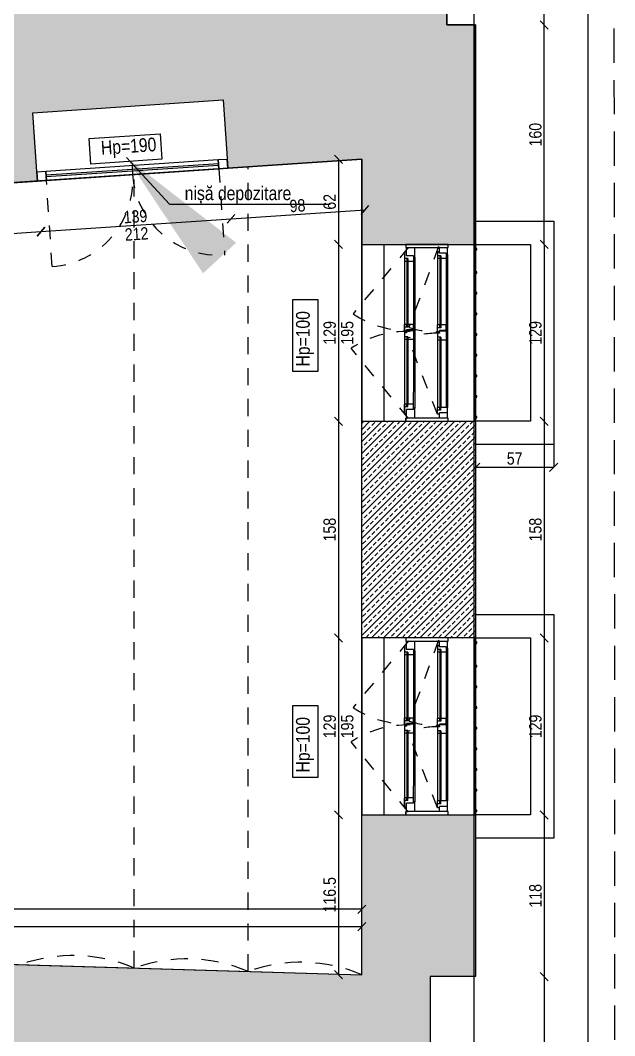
# Model space of a CAD drawing. Header units: metres. Extents: x 493 to 630, y -132 to -15.
# Drawn here: x 567.64 to 571.97, y -48.06 to -40.66 of the extents above; entities that cross this region are included whole.
import ezdxf
from ezdxf import colors
from ezdxf.entities.mleader import LeaderData, LeaderLine
from ezdxf.math import Vec2, Vec3

# ---------------------------------------------------------------- set-up
doc = ezdxf.new("R2010")
doc.units = ezdxf.units.M
doc.header["$MEASUREMENT"] = 0
doc.header["$PDMODE"] = 3
doc.linetypes.add('HIDDEN', pattern=[0.375, 0.25, -0.125])
doc.linetypes.add('HIDDEN2', pattern=[0.1875, 0.125, -0.0625])
for name, color, linetype in [('a_caramida', 2, 'Continuous'), ('a_cote_50', 9, 'Continuous'), ('a_grinzi', 253, 'HIDDEN'), ('a_pereti_hasuri', 253, 'Continuous'), ('a_punctat', 40, 'HIDDEN2'), ('a_scari_punctat', 40, 'HIDDEN2'), ('a_sticla', 4, 'Continuous'), ('a_tamplarie_ferestre', 6, 'Continuous'), ('a_tamplarie_usi', 6, 'Continuous'), ('a_text', 7, 'Continuous'), ('a_vederi', 74, 'Continuous'), ('a_vederi subtiri', 124, 'Continuous'), ('sticla', 140, 'Continuous')]:
    doc.layers.add(name, color=color, linetype=linetype)
doc.layers.add('a_suprafete', color=7, linetype='Continuous', plot=False)
doc.styles.get("Standard").update_dxf_attribs({"font": 'ARIALN.TTF'})
doc.dimstyles.new('50 cote', dxfattribs={"dimtxt": 0.09, "dimasz": 0.06, "dimexe": 0, "dimexo": 0, "dimgap": 0.018, "dimtad": 1, "dimdec": 1, "dimlfac": 100, "dimrnd": 0.5, "dimdsep": 46, "dimtxsty": 'Standard', "dimblk": 'OBLIQUE', "dimcen": 0.00045, "dimclrd": 256, "dimclrt": 4, "dimadec": 1, "dimazin": 0, "dimtfac": 1, "dimtdec": 1, "dimtix": 1, "dimtofl": 0, "dimtmove": 0, "dimatfit": 3, "dimldrblk": 'OBLIQUE', "dimfxl": 0, "dimtolj": 1, "dimtzin": 0, "dimarcsym": 0})
pattern_1 = [(45, (-4876.954644, 8292.469365), (-0.04419417382, 0.04419417382), []), (45, (-4876.91045, 8292.469365), (-0.04419417382, 0.04419417382), [0.03125, -0.015625])]

# ---------------------------------------------------------------- blocks, each defined once
blk = doc.blocks.new('_Oblique')
at = {"color": 0, "linetype": 'ByBlock', "lineweight": -2}
blk.add_line((-0.5, -0.5), (0.5, 0.5), dxfattribs=at)
blk = doc.blocks.new('*D836')
at = {"layer": 'a_cote_50', "lineweight": -2, "ltscale": 0.3}
blk.add_line((562.3851, -47.2661), (570.1262, -47.2661), dxfattribs=at)
at = {"layer": 'Defpoints', "color": 0, "ltscale": 0.3}
for p in [(570.1262, -47.2661), (562.3851, -47.3871), (570.1262, -47.6173)]:
    blk.add_point(p, dxfattribs=at)
at = {"layer": 'a_cote_50', "lineweight": -2, "ltscale": 0.3, "xscale": 0.06, "yscale": 0.06, "zscale": 0.06, "rotation": 180}
blk.add_blockref('_Oblique', (562.3851, -47.2661), dxfattribs=at)
at = {"layer": 'a_cote_50', "lineweight": -2, "ltscale": 0.3, "xscale": 0.06, "yscale": 0.06, "zscale": 0.06}
blk.add_blockref('_Oblique', (570.1262, -47.2661), dxfattribs=at)
at = {"layer": 'a_cote_50', "color": 4, "ltscale": 0.3, "insert": (566.2557, -47.2031), "char_height": 0.09, "attachment_point": 5}
blk.add_mtext('\\A1;774', dxfattribs=at)
blk = doc.blocks.new('*D840')
at = {"layer": 'a_cote_50', "lineweight": -2, "ltscale": 0.3}
blk.add_line((566.2197, -42.3032), (567.7862, -42.1983), dxfattribs=at)
at = {"layer": 'Defpoints', "color": 0, "ltscale": 0.3}
for p in [(567.7615, -41.8289), (566.195, -41.9338), (567.7862, -42.1983)]:
    blk.add_point(p, dxfattribs=at)
at = {"layer": 'a_cote_50', "lineweight": -2, "ltscale": 0.3, "xscale": 0.06, "yscale": 0.06, "zscale": 0.06}
for p, rotation in [((567.7862, -42.1983), 3.829922640220633), ((566.2197, -42.3032), 183.8299226402207)]:
    blk.add_blockref('_Oblique', p, dxfattribs=dict(at, rotation=rotation))
at = {"layer": 'a_cote_50', "color": 4, "ltscale": 0.3, "insert": (566.9987, -42.187), "char_height": 0.09, "attachment_point": 5, "rotation": 3.82992}
blk.add_mtext('\\A1;157', dxfattribs=at)
blk = doc.blocks.new('*D841')
at = {"layer": 'a_cote_50', "lineweight": -2, "ltscale": 0.3}
blk.add_line((567.7862, -42.1983), (569.1731, -42.1055), dxfattribs=at)
at = {"layer": 'Defpoints', "color": 0, "ltscale": 0.3}
for p in [(569.1484, -41.7361), (567.7615, -41.8289), (569.1731, -42.1055)]:
    blk.add_point(p, dxfattribs=at)
at = {"layer": 'a_cote_50', "lineweight": -2, "ltscale": 0.3, "xscale": 0.06, "yscale": 0.06, "zscale": 0.06}
for p, rotation in [((569.1731, -42.1055), 3.829922640220633), ((567.7862, -42.1983), 183.8299226402207)]:
    blk.add_blockref('_Oblique', p, dxfattribs=dict(at, rotation=rotation))
at = {"layer": 'a_cote_50', "color": 4, "ltscale": 0.3, "char_height": 0.09, "attachment_point": 5, "rotation": 3.82992}
for s, insert in [('\\A1;139', (568.4754, -42.0881)), ('\\A1;212', (568.4839, -42.215))]:
    blk.add_mtext(s, dxfattribs=dict(at, insert=insert))
blk = doc.blocks.new('*D842')
at = {"layer": 'a_cote_50', "lineweight": -2, "ltscale": 0.3}
blk.add_line((569.1731, -42.1055), (570.1491, -42.0402), dxfattribs=at)
at = {"layer": 'Defpoints', "color": 0, "ltscale": 0.3}
for p in [(569.1484, -41.7361), (570.1262, -41.6983), (570.1491, -42.0402)]:
    blk.add_point(p, dxfattribs=at)
at = {"layer": 'a_cote_50', "lineweight": -2, "ltscale": 0.3, "xscale": 0.06, "yscale": 0.06, "zscale": 0.06}
for p, rotation in [((570.1491, -42.0402), 3.829922640220633), ((569.1731, -42.1055), 183.8299226402207)]:
    blk.add_blockref('_Oblique', p, dxfattribs=dict(at, rotation=rotation))
at = {"layer": 'a_cote_50', "color": 4, "ltscale": 0.3, "insert": (569.6568, -42.009), "char_height": 0.09, "attachment_point": 5, "rotation": 3.82992}
blk.add_mtext('\\A1;98', dxfattribs=at)
blk = doc.blocks.new('*D843')
at = {"layer": 'a_cote_50', "lineweight": -2, "ltscale": 0.3}
blk.add_line((569.956, -41.6706), (569.956, -42.2911), dxfattribs=at)
at = {"layer": 'Defpoints', "color": 0, "ltscale": 0.3}
for p in [(570.1262, -41.6706), (569.956, -42.2911), (570.1262, -42.2911)]:
    blk.add_point(p, dxfattribs=at)
at = {"layer": 'a_cote_50', "lineweight": -2, "ltscale": 0.3, "xscale": 0.06, "yscale": 0.06, "zscale": 0.06}
for p, rotation in [((569.956, -41.6706), 90), ((569.956, -42.2911), 270)]:
    blk.add_blockref('_Oblique', p, dxfattribs=dict(at, rotation=rotation))
at = {"layer": 'a_cote_50', "color": 4, "ltscale": 0.3, "insert": (569.892, -41.9809), "char_height": 0.09, "attachment_point": 5, "rotation": 90}
blk.add_mtext('\\A1;62', dxfattribs=at)
blk = doc.blocks.new('*D844')
at = {"layer": 'a_cote_50', "lineweight": -2, "ltscale": 0.3}
blk.add_line((569.956, -42.2911), (569.956, -43.5813), dxfattribs=at)
at = {"layer": 'Defpoints', "color": 0, "ltscale": 0.3}
for p in [(570.1262, -42.2911), (569.956, -43.5813), (570.1262, -43.5813)]:
    blk.add_point(p, dxfattribs=at)
at = {"layer": 'a_cote_50', "lineweight": -2, "ltscale": 0.3, "xscale": 0.06, "yscale": 0.06, "zscale": 0.06}
for p, rotation in [((569.956, -42.2911), 90), ((569.956, -43.5813), 270)]:
    blk.add_blockref('_Oblique', p, dxfattribs=dict(at, rotation=rotation))
at = {"layer": 'a_cote_50', "color": 4, "ltscale": 0.3, "char_height": 0.09, "attachment_point": 5, "rotation": 90}
for s, insert in [('\\A1;129', (569.892, -42.9362)), ('\\A1;195', (570.0199, -42.9362))]:
    blk.add_mtext(s, dxfattribs=dict(at, insert=insert))
blk = doc.blocks.new('*D845')
at = {"layer": 'a_cote_50', "lineweight": -2, "ltscale": 0.3}
blk.add_line((569.956, -43.5813), (569.956, -45.1613), dxfattribs=at)
at = {"layer": 'Defpoints', "color": 0, "ltscale": 0.3}
for p in [(570.1262, -43.5813), (569.956, -45.1613), (570.1262, -45.1613)]:
    blk.add_point(p, dxfattribs=at)
at = {"layer": 'a_cote_50', "lineweight": -2, "ltscale": 0.3, "xscale": 0.06, "yscale": 0.06, "zscale": 0.06}
for p, rotation in [((569.956, -43.5813), 90), ((569.956, -45.1613), 270)]:
    blk.add_blockref('_Oblique', p, dxfattribs=dict(at, rotation=rotation))
at = {"layer": 'a_cote_50', "color": 4, "ltscale": 0.3, "insert": (569.892, -44.3713), "char_height": 0.09, "attachment_point": 5, "rotation": 90}
blk.add_mtext('\\A1;158', dxfattribs=at)
blk = doc.blocks.new('*D846')
at = {"layer": 'a_cote_50', "lineweight": -2, "ltscale": 0.3}
blk.add_line((569.956, -45.1613), (569.956, -46.4511), dxfattribs=at)
at = {"layer": 'Defpoints', "color": 0, "ltscale": 0.3}
for p in [(570.1262, -45.1613), (569.956, -46.4511), (570.1262, -46.4511)]:
    blk.add_point(p, dxfattribs=at)
at = {"layer": 'a_cote_50', "lineweight": -2, "ltscale": 0.3, "xscale": 0.06, "yscale": 0.06, "zscale": 0.06}
for p, rotation in [((569.956, -45.1613), 90), ((569.956, -46.4511), 270)]:
    blk.add_blockref('_Oblique', p, dxfattribs=dict(at, rotation=rotation))
at = {"layer": 'a_cote_50', "color": 4, "ltscale": 0.3, "char_height": 0.09, "attachment_point": 5, "rotation": 90}
for s, insert in [('\\A1;129', (569.892, -45.8062)), ('\\A1;195', (570.0199, -45.8062))]:
    blk.add_mtext(s, dxfattribs=dict(at, insert=insert))
blk = doc.blocks.new('*D847')
at = {"layer": 'a_cote_50', "lineweight": -2, "ltscale": 0.3}
blk.add_line((569.956, -46.4511), (569.956, -47.6173), dxfattribs=at)
at = {"layer": 'Defpoints', "color": 0, "ltscale": 0.3}
for p in [(570.1262, -46.4511), (569.956, -47.6173), (570.1262, -47.6173)]:
    blk.add_point(p, dxfattribs=at)
at = {"layer": 'a_cote_50', "lineweight": -2, "ltscale": 0.3, "xscale": 0.06, "yscale": 0.06, "zscale": 0.06}
for p, rotation in [((569.956, -46.4511), 90), ((569.956, -47.6173), 270)]:
    blk.add_blockref('_Oblique', p, dxfattribs=dict(at, rotation=rotation))
at = {"layer": 'a_cote_50', "color": 4, "ltscale": 0.3, "insert": (569.892, -47.0342), "char_height": 0.09, "attachment_point": 5, "rotation": 90}
blk.add_mtext('\\A1;116.5', dxfattribs=at)
blk = doc.blocks.new('*D848')
at = {"layer": 'a_cote_50', "lineweight": -2, "ltscale": 0.3}
blk.add_line((570.1262, -47.14), (560.9951, -47.14), dxfattribs=at)
at = {"layer": 'Defpoints', "color": 0, "ltscale": 0.3}
for p in [(560.9951, -45.0992), (570.1262, -45.0992), (560.9951, -47.14)]:
    blk.add_point(p, dxfattribs=at)
at = {"layer": 'a_cote_50', "lineweight": -2, "ltscale": 0.3, "xscale": 0.06, "yscale": 0.06, "zscale": 0.06, "rotation": 180}
blk.add_blockref('_Oblique', (560.9951, -47.14), dxfattribs=at)
at = {"layer": 'a_cote_50', "lineweight": -2, "ltscale": 0.3, "xscale": 0.06, "yscale": 0.06, "zscale": 0.06}
blk.add_blockref('_Oblique', (570.1262, -47.14), dxfattribs=at)
at = {"layer": 'a_cote_50', "color": 4, "ltscale": 0.3, "insert": (565.5607, -47.0761), "char_height": 0.09, "attachment_point": 5}
blk.add_mtext('\\A1;913', dxfattribs=at)
blk = doc.blocks.new('tampalrie subsol')
at = {"layer": 'a_punctat', "ltscale": 0.3}
for p, q in [((570.4661, -42.3125), (570.0618, -42.7978)), ((570.6858, -42.3074), (570.4693, -42.8967)), ((570.6769, -43.5294), (570.462, -42.9735)), ((570.4661, -43.5609), (570.0476, -43.0486)), ((570.4661, -45.1827), (570.0618, -45.668)), ((570.6858, -45.1776), (570.4693, -45.7669)), ((570.6769, -46.3996), (570.462, -45.8437)), ((570.4661, -46.431), (570.0476, -45.9188))]:
    blk.add_line(p, q, dxfattribs=at)
for centre, radius, start, end in [((570.4676, -42.1876), 0.7328, 236.37324, 270.6636), ((570.4612, -43.6799), 0.7547, 88.69255, 123.23241), ((570.6769, -43.624), 0.685, 90.0324, 108.27952), ((570.6765, -42.2457), 0.6832, 252.33994, 270), ((570.4676, -45.0578), 0.7328, 236.37324, 270.6636), ((570.4612, -46.5501), 0.7547, 88.69255, 123.23241), ((570.6769, -46.4942), 0.685, 90.0324, 108.27952), ((570.6765, -45.1159), 0.6832, 252.33994, 270)]:
    blk.add_arc(centre, radius, start, end, dxfattribs=at)
at = {"layer": 'a_tamplarie_usi'}
for p, q in [((570.4366, -42.3449), (570.4366, -42.4149)), ((570.4516, -42.3449), (570.4366, -42.3449)), ((570.4516, -42.3749), (570.4516, -42.3149)), ((570.5116, -42.3849), (570.5116, -42.3149)), ((570.6765, -42.3449), (570.6765, -42.3949)), ((570.6915, -42.3449), (570.6765, -42.3449)), ((570.6915, -42.3549), (570.6915, -42.3149)), ((570.7512, -42.3649), (570.7512, -42.3149)), ((570.4616, -42.3949), (570.4366, -42.3949)), ((570.4546, -42.4149), (570.4366, -42.4149)), ((570.5016, -42.3749), (570.4516, -42.3749)), ((570.4546, -42.3949), (570.4546, -42.4149)), ((570.4616, -42.3949), (570.4616, -42.4149)), ((570.5016, -42.4149), (570.4616, -42.4149)), ((570.5016, -42.3749), (570.5016, -42.4149)), ((570.5116, -42.3849), (570.5016, -42.3849)), ((570.7015, -42.3749), (570.6765, -42.3749)), ((570.6945, -42.3949), (570.6765, -42.3949)), ((570.7415, -42.3549), (570.6915, -42.3549)), ((570.6945, -42.3749), (570.6945, -42.3949)), ((570.7015, -42.3749), (570.7015, -42.3949)), ((570.7415, -42.3949), (570.7015, -42.3949)), ((570.7415, -42.3549), (570.7415, -42.3949)), ((570.7515, -42.3649), (570.7415, -42.3649)), ((570.4366, -42.9253), (570.4366, -42.8753)), ((570.4546, -42.8753), (570.4366, -42.8753)), ((570.4616, -42.8953), (570.4366, -42.8953)), ((570.4516, -42.9253), (570.4366, -42.9253)), ((570.4366, -42.9353), (570.4366, -42.9853)), ((570.4516, -42.9353), (570.4366, -42.9353)), ((570.4516, -42.9303), (570.4516, -42.9153)), ((570.5016, -42.9153), (570.4516, -42.9153)), ((570.5016, -42.9203), (570.4516, -42.9203)), ((570.4516, -42.9303), (570.4516, -42.9353)), ((570.4546, -42.8953), (570.4546, -42.8753)), ((570.5016, -42.8753), (570.4616, -42.8753)), ((570.4616, -42.8953), (570.4616, -42.8753)), ((570.5016, -42.9153), (570.5016, -42.8753)), ((570.5016, -42.9203), (570.5016, -42.9853)), ((570.6765, -42.9289), (570.6765, -42.8789)), ((570.6945, -42.8789), (570.6765, -42.8789)), ((570.7015, -42.8989), (570.6765, -42.8989)), ((570.6915, -42.9289), (570.6765, -42.9289)), ((570.6765, -42.9389), (570.6765, -42.9889)), ((570.6915, -42.9389), (570.6765, -42.9389)), ((570.6915, -42.9339), (570.6915, -42.9189)), ((570.7415, -42.9189), (570.6915, -42.9189)), ((570.7415, -42.9239), (570.6915, -42.9239)), ((570.6915, -42.9339), (570.6915, -42.9389)), ((570.6945, -42.8989), (570.6945, -42.8789)), ((570.7415, -42.8789), (570.7015, -42.8789)), ((570.7015, -42.8989), (570.7015, -42.8789)), ((570.7415, -42.9189), (570.7415, -42.8789)), ((570.7415, -42.9239), (570.7415, -42.9889)), ((570.4616, -42.9653), (570.4366, -42.9653)), ((570.4546, -42.9853), (570.4366, -42.9853)), ((570.4546, -42.9653), (570.4546, -42.9853)), ((570.4616, -42.9653), (570.4616, -42.9853)), ((570.5016, -42.9853), (570.4616, -42.9853)), ((570.7015, -42.9689), (570.6765, -42.9689)), ((570.6945, -42.9889), (570.6765, -42.9889)), ((570.6945, -42.9689), (570.6945, -42.9889)), ((570.7015, -42.9689), (570.7015, -42.9889)), ((570.7415, -42.9889), (570.7015, -42.9889)), ((570.4366, -43.5258), (570.4366, -43.4558)), ((570.4542, -43.4558), (570.4366, -43.4558)), ((570.4542, -43.4758), (570.4542, -43.4558)), ((570.5016, -43.4558), (570.4612, -43.4558)), ((570.4612, -43.4758), (570.4612, -43.4558)), ((570.5016, -43.4958), (570.5016, -43.4558)), ((570.4612, -43.4758), (570.4366, -43.4758)), ((570.4516, -43.5258), (570.4366, -43.5258)), ((570.4516, -43.5575), (570.4516, -43.4958)), ((570.5016, -43.4958), (570.4516, -43.4958)), ((570.5116, -43.4858), (570.5016, -43.4858)), ((570.5116, -43.5575), (570.5116, -43.4858)), ((570.6769, -43.5294), (570.6769, -43.4794)), ((570.6949, -43.4794), (570.6769, -43.4794)), ((570.7019, -43.4994), (570.6769, -43.4994)), ((570.6919, -43.5294), (570.6769, -43.5294)), ((570.6919, -43.5575), (570.6919, -43.5194)), ((570.7512, -43.5194), (570.6919, -43.5194)), ((570.6945, -43.4994), (570.6945, -43.4794)), ((570.7512, -43.4794), (570.7015, -43.4794)), ((570.7015, -43.4994), (570.7015, -43.4794)), ((570.7512, -43.5194), (570.7512, -43.4794)), ((570.7512, -43.5575), (570.7512, -43.5194)), ((570.4366, -45.2151), (570.4366, -45.2851)), ((570.4516, -45.2151), (570.4366, -45.2151)), ((570.4516, -45.2451), (570.4516, -45.1851)), ((570.5116, -45.2551), (570.5116, -45.1851)), ((570.6765, -45.2151), (570.6765, -45.2651)), ((570.6915, -45.2151), (570.6765, -45.2151)), ((570.6915, -45.2251), (570.6915, -45.1851)), ((570.7415, -45.2251), (570.6915, -45.2251)), ((570.7415, -45.2251), (570.7415, -45.2651)), ((570.7515, -45.2351), (570.7415, -45.2351)), ((570.7512, -45.2351), (570.7512, -45.1851)), ((570.4616, -45.2651), (570.4366, -45.2651)), ((570.4546, -45.2851), (570.4366, -45.2851)), ((570.5016, -45.2451), (570.4516, -45.2451)), ((570.4546, -45.2651), (570.4546, -45.2851)), ((570.4616, -45.2651), (570.4616, -45.2851)), ((570.5016, -45.2851), (570.4616, -45.2851)), ((570.5016, -45.2451), (570.5016, -45.2851)), ((570.5116, -45.2551), (570.5016, -45.2551)), ((570.7015, -45.2451), (570.6765, -45.2451)), ((570.6945, -45.2651), (570.6765, -45.2651)), ((570.6945, -45.2451), (570.6945, -45.2651)), ((570.7015, -45.2451), (570.7015, -45.2651)), ((570.7415, -45.2651), (570.7015, -45.2651)), ((570.4366, -45.7955), (570.4366, -45.7455)), ((570.4546, -45.7455), (570.4366, -45.7455)), ((570.4546, -45.7655), (570.4546, -45.7455)), ((570.5016, -45.7455), (570.4616, -45.7455)), ((570.4616, -45.7655), (570.4616, -45.7455)), ((570.5016, -45.7855), (570.5016, -45.7455)), ((570.6765, -45.7991), (570.6765, -45.7491)), ((570.6945, -45.7491), (570.6765, -45.7491)), ((570.6945, -45.7691), (570.6945, -45.7491)), ((570.7415, -45.7491), (570.7015, -45.7491)), ((570.7015, -45.7691), (570.7015, -45.7491)), ((570.7415, -45.7891), (570.7415, -45.7491)), ((570.4616, -45.7655), (570.4366, -45.7655)), ((570.4516, -45.7955), (570.4366, -45.7955)), ((570.4366, -45.8055), (570.4366, -45.8555)), ((570.4516, -45.8055), (570.4366, -45.8055)), ((570.4516, -45.8005), (570.4516, -45.7855)), ((570.5016, -45.7855), (570.4516, -45.7855)), ((570.5016, -45.7905), (570.4516, -45.7905)), ((570.4516, -45.8005), (570.4516, -45.8055)), ((570.5016, -45.7905), (570.5016, -45.8555)), ((570.7015, -45.7691), (570.6765, -45.7691)), ((570.6915, -45.7991), (570.6765, -45.7991)), ((570.6765, -45.8091), (570.6765, -45.8591)), ((570.6915, -45.8091), (570.6765, -45.8091)), ((570.6915, -45.8041), (570.6915, -45.7891)), ((570.7415, -45.7891), (570.6915, -45.7891)), ((570.7415, -45.7941), (570.6915, -45.7941)), ((570.6915, -45.8041), (570.6915, -45.8091)), ((570.7415, -45.7941), (570.7415, -45.8591)), ((570.4616, -45.8355), (570.4366, -45.8355)), ((570.4546, -45.8555), (570.4366, -45.8555)), ((570.4546, -45.8355), (570.4546, -45.8555)), ((570.4616, -45.8355), (570.4616, -45.8555)), ((570.5016, -45.8555), (570.4616, -45.8555)), ((570.7015, -45.8391), (570.6765, -45.8391)), ((570.6945, -45.8591), (570.6765, -45.8591)), ((570.6945, -45.8391), (570.6945, -45.8591)), ((570.7015, -45.8391), (570.7015, -45.8591)), ((570.7415, -45.8591), (570.7015, -45.8591)), ((570.4366, -46.396), (570.4366, -46.326)), ((570.4542, -46.326), (570.4366, -46.326)), ((570.4612, -46.346), (570.4366, -46.346)), ((570.4542, -46.346), (570.4542, -46.326)), ((570.5016, -46.326), (570.4612, -46.326)), ((570.4612, -46.346), (570.4612, -46.326)), ((570.5016, -46.366), (570.5016, -46.326)), ((570.6769, -46.3996), (570.6769, -46.3496)), ((570.6949, -46.3496), (570.6769, -46.3496)), ((570.6945, -46.3696), (570.6945, -46.3496)), ((570.7512, -46.3496), (570.7015, -46.3496)), ((570.7015, -46.3696), (570.7015, -46.3496)), ((570.7512, -46.3896), (570.7512, -46.3496)), ((570.4516, -46.396), (570.4366, -46.396)), ((570.4516, -46.4277), (570.4516, -46.366)), ((570.5016, -46.366), (570.4516, -46.366)), ((570.5116, -46.356), (570.5016, -46.356)), ((570.5116, -46.4277), (570.5116, -46.356)), ((570.7019, -46.3696), (570.6769, -46.3696)), ((570.6919, -46.3996), (570.6769, -46.3996)), ((570.6919, -46.4277), (570.6919, -46.3896)), ((570.7512, -46.3896), (570.6919, -46.3896)), ((570.7512, -46.4277), (570.7512, -46.3896))]:
    blk.add_line(p, q, dxfattribs=at)
for points in [[(570.7562, -42.3149), (570.7562, -42.2911), (570.4462, -42.2911), (570.4462, -42.3149)], [(570.7562, -43.5813), (570.7562, -43.5575), (570.4466, -43.5575), (570.4466, -43.5813)], [(570.7562, -45.1851), (570.7562, -45.1613), (570.4462, -45.1613), (570.4462, -45.1851)], [(570.7562, -46.4515), (570.7562, -46.4277), (570.4466, -46.4277), (570.4466, -46.4515)]]:
    blk.add_lwpolyline(points, close=True, dxfattribs=at)
for points in [[(570.4466, -43.5794), (570.4466, -43.5575)], [(570.4466, -43.5758), (570.4466, -43.5758)], [(570.7502, -43.569), (570.7502, -43.569)], [(570.4466, -46.4496), (570.4466, -46.4277)], [(570.4466, -46.446), (570.4466, -46.446)], [(570.7502, -46.4392), (570.7502, -46.4392)]]:
    blk.add_lwpolyline(points, dxfattribs=at)
at = {"layer": 'a_vederi subtiri'}
for p, q in [((570.4366, -42.4074), (570.4366, -43.5258)), ((570.6765, -42.3949), (570.6765, -42.8789)), ((570.6769, -42.9889), (570.6769, -43.4794)), ((570.4366, -45.2776), (570.4366, -46.396)), ((570.6765, -45.2651), (570.6765, -45.7491)), ((570.6769, -45.8591), (570.6769, -46.3496))]:
    blk.add_line(p, q, dxfattribs=at)
for points in [[(570.5016, -42.4149), (570.5016, -43.2642), (570.5012, -43.4758)], [(570.5116, -42.3849), (570.5116, -43.2641), (570.5112, -43.4858)], [(570.7415, -42.3911), (570.7415, -43.2664), (570.7415, -43.4794)], [(570.7512, -42.3649), (570.7512, -43.4794), (570.7512, -43.4794)], [(570.7512, -45.2351), (570.7512, -46.3496), (570.7512, -46.3496)], [(570.5016, -45.2851), (570.5016, -46.1344), (570.5012, -46.346)], [(570.5116, -45.2551), (570.5116, -46.1343), (570.5112, -46.356)], [(570.7415, -45.2612), (570.7415, -46.1366), (570.7415, -46.3496)]]:
    blk.add_lwpolyline(points, dxfattribs=at)
at = {"layer": 'sticla'}
for p, q in [((570.4546, -42.4149), (570.4546, -42.8953)), ((570.4616, -42.4149), (570.4616, -42.8953)), ((570.6945, -42.3949), (570.6945, -42.8989)), ((570.7015, -42.3949), (570.7015, -42.8989)), ((570.4546, -42.9653), (570.4546, -43.4758)), ((570.4616, -42.9653), (570.4616, -43.4558)), ((570.6945, -42.9689), (570.6945, -43.4794)), ((570.7015, -42.9689), (570.7015, -43.4794)), ((570.4546, -45.2851), (570.4546, -45.7655)), ((570.4616, -45.2851), (570.4616, -45.7655)), ((570.6945, -45.2651), (570.6945, -45.7691)), ((570.7015, -45.2651), (570.7015, -45.7691)), ((570.4546, -45.8355), (570.4546, -46.346)), ((570.4616, -45.8355), (570.4616, -46.326)), ((570.6945, -45.8391), (570.6945, -46.3496)), ((570.7015, -45.8391), (570.7015, -46.3496))]:
    blk.add_line(p, q, dxfattribs=at)
blk = doc.blocks.new('*D1106')
at = {"layer": 'a_cote_50', "lineweight": -2, "ltscale": 0.3}
blk.add_line((14.3886, -16.5709), (14.3886, -14.9709), dxfattribs=at)
at = {"layer": 'Defpoints', "color": 0, "ltscale": 0.3}
for p in [(13.8882, -14.9709), (14.3886, -14.9709), (13.8882, -16.5709)]:
    blk.add_point(p, dxfattribs=at)
at = {"layer": 'a_cote_50', "lineweight": -2, "ltscale": 0.3, "xscale": 0.06, "yscale": 0.06, "zscale": 0.06}
for p, rotation in [((14.3886, -14.9709), 90), ((14.3886, -16.5709), 270)]:
    blk.add_blockref('_Oblique', p, dxfattribs=dict(at, rotation=rotation))
at = {"layer": 'a_cote_50', "color": 4, "ltscale": 0.3, "insert": (14.3246, -15.7709), "char_height": 0.09, "attachment_point": 5, "rotation": 90}
blk.add_mtext('\\A1;160', dxfattribs=at)
blk = doc.blocks.new('*D1108')
at = {"layer": 'a_cote_50', "color": 0, "lineweight": -2, "ltscale": 0.3}
for p, q in [((13.8882, -18.0311), (13.8882, -18.1965)), ((14.4582, -18.0311), (14.4582, -18.1965))]:
    blk.add_line(p, q, dxfattribs=at)
at = {"layer": 'a_cote_50', "lineweight": -2, "ltscale": 0.3}
blk.add_line((13.8882, -18.1965), (14.4582, -18.1965), dxfattribs=at)
at = {"layer": 'Defpoints', "color": 0, "ltscale": 0.3}
for p in [(13.8882, -18.0311), (14.4582, -18.0311), (14.4582, -18.1965)]:
    blk.add_point(p, dxfattribs=at)
at = {"layer": 'a_cote_50', "lineweight": -2, "ltscale": 0.3, "xscale": 0.06, "yscale": 0.06, "zscale": 0.06, "rotation": 180}
blk.add_blockref('_Oblique', (13.8882, -18.1965), dxfattribs=at)
at = {"layer": 'a_cote_50', "lineweight": -2, "ltscale": 0.3, "xscale": 0.06, "yscale": 0.06, "zscale": 0.06}
blk.add_blockref('_Oblique', (14.4582, -18.1965), dxfattribs=at)
at = {"layer": 'a_cote_50', "color": 4, "ltscale": 0.3, "insert": (14.1732, -18.1327), "char_height": 0.09, "attachment_point": 5}
blk.add_mtext('\\A1;57', dxfattribs=at)
blk = doc.blocks.new('*D1127')
at = {"layer": 'a_cote_50', "lineweight": -2, "ltscale": 0.3}
blk.add_line((14.3886, -14.9709), (14.3886, -14.5709), dxfattribs=at)
at = {"layer": 'Defpoints', "color": 0, "ltscale": 0.3}
for p in [(13.6782, -14.5709), (14.3886, -14.5709), (13.6784, -14.9709)]:
    blk.add_point(p, dxfattribs=at)
at = {"layer": 'a_cote_50', "lineweight": -2, "ltscale": 0.3, "xscale": 0.06, "yscale": 0.06, "zscale": 0.06}
for p, rotation in [((14.3886, -14.5709), 90), ((14.3886, -14.9709), 270)]:
    blk.add_blockref('_Oblique', p, dxfattribs=dict(at, rotation=rotation))
at = {"layer": 'a_cote_50', "color": 4, "ltscale": 0.3, "insert": (14.3246, -14.7709), "char_height": 0.09, "attachment_point": 5, "rotation": 90}
blk.add_mtext('\\A1;40', dxfattribs=at)
blk = doc.blocks.new('*D1128')
at = {"layer": 'a_cote_50', "lineweight": -2, "ltscale": 0.3}
blk.add_line((14.3886, -16.5709), (14.3886, -17.8611), dxfattribs=at)
at = {"layer": 'Defpoints', "color": 0, "ltscale": 0.3}
for p in [(13.8882, -16.5709), (13.8882, -17.8611), (14.3886, -17.8611)]:
    blk.add_point(p, dxfattribs=at)
at = {"layer": 'a_cote_50', "lineweight": -2, "ltscale": 0.3, "xscale": 0.06, "yscale": 0.06, "zscale": 0.06}
for p, rotation in [((14.3886, -16.5709), 90), ((14.3886, -17.8611), 270)]:
    blk.add_blockref('_Oblique', p, dxfattribs=dict(at, rotation=rotation))
at = {"layer": 'a_cote_50', "color": 4, "ltscale": 0.3, "insert": (14.3246, -17.216), "char_height": 0.09, "attachment_point": 5, "rotation": 90}
blk.add_mtext('\\A1;129', dxfattribs=at)
blk = doc.blocks.new('*D1129')
at = {"layer": 'a_cote_50', "lineweight": -2, "ltscale": 0.3}
blk.add_line((14.3886, -17.8611), (14.3886, -19.4411), dxfattribs=at)
at = {"layer": 'Defpoints', "color": 0, "ltscale": 0.3}
for p in [(13.8882, -17.8611), (13.8882, -19.4411), (14.3886, -19.4411)]:
    blk.add_point(p, dxfattribs=at)
at = {"layer": 'a_cote_50', "lineweight": -2, "ltscale": 0.3, "xscale": 0.06, "yscale": 0.06, "zscale": 0.06}
for p, rotation in [((14.3886, -17.8611), 90), ((14.3886, -19.4411), 270)]:
    blk.add_blockref('_Oblique', p, dxfattribs=dict(at, rotation=rotation))
at = {"layer": 'a_cote_50', "color": 4, "ltscale": 0.3, "insert": (14.3246, -18.6511), "char_height": 0.09, "attachment_point": 5, "rotation": 90}
blk.add_mtext('\\A1;158', dxfattribs=at)
blk = doc.blocks.new('*D1130')
at = {"layer": 'a_cote_50', "lineweight": -2, "ltscale": 0.3}
blk.add_line((14.3886, -19.4411), (14.3886, -20.7313), dxfattribs=at)
at = {"layer": 'Defpoints', "color": 0, "ltscale": 0.3}
for p in [(13.8882, -19.4411), (13.8882, -20.7313), (14.3886, -20.7313)]:
    blk.add_point(p, dxfattribs=at)
at = {"layer": 'a_cote_50', "lineweight": -2, "ltscale": 0.3, "xscale": 0.06, "yscale": 0.06, "zscale": 0.06}
for p, rotation in [((14.3886, -19.4411), 90), ((14.3886, -20.7313), 270)]:
    blk.add_blockref('_Oblique', p, dxfattribs=dict(at, rotation=rotation))
at = {"layer": 'a_cote_50', "color": 4, "ltscale": 0.3, "insert": (14.3246, -20.0862), "char_height": 0.09, "attachment_point": 5, "rotation": 90}
blk.add_mtext('\\A1;129', dxfattribs=at)
blk = doc.blocks.new('*D1131')
at = {"layer": 'a_cote_50', "lineweight": -2, "ltscale": 0.3}
blk.add_line((14.3886, -20.7313), (14.3886, -21.9109), dxfattribs=at)
at = {"layer": 'Defpoints', "color": 0, "ltscale": 0.3}
for p in [(13.8882, -20.7313), (13.8882, -21.9109), (14.3886, -21.9109)]:
    blk.add_point(p, dxfattribs=at)
at = {"layer": 'a_cote_50', "lineweight": -2, "ltscale": 0.3, "xscale": 0.06, "yscale": 0.06, "zscale": 0.06}
for p, rotation in [((14.3886, -20.7313), 90), ((14.3886, -21.9109), 270)]:
    blk.add_blockref('_Oblique', p, dxfattribs=dict(at, rotation=rotation))
at = {"layer": 'a_cote_50', "color": 4, "ltscale": 0.3, "insert": (14.3246, -21.3211), "char_height": 0.09, "attachment_point": 5, "rotation": 90}
blk.add_mtext('\\A1;118', dxfattribs=at)
blk = doc.blocks.new('*D1132')
at = {"layer": 'a_cote_50', "lineweight": -2, "ltscale": 0.3}
blk.add_line((14.3886, -21.9109), (14.3886, -23.1559), dxfattribs=at)
at = {"layer": 'Defpoints', "color": 0, "ltscale": 0.3}
for p in [(13.8882, -21.9109), (13.5582, -23.1559), (14.3886, -23.1559)]:
    blk.add_point(p, dxfattribs=at)
at = {"layer": 'a_cote_50', "lineweight": -2, "ltscale": 0.3, "xscale": 0.06, "yscale": 0.06, "zscale": 0.06}
for p, rotation in [((14.3886, -21.9109), 90), ((14.3886, -23.1559), 270)]:
    blk.add_blockref('_Oblique', p, dxfattribs=dict(at, rotation=rotation))
at = {"layer": 'a_cote_50', "color": 4, "ltscale": 0.3, "insert": (14.3246, -22.5334), "char_height": 0.09, "attachment_point": 5, "rotation": 90}
blk.add_mtext('\\A1;124.5', dxfattribs=at)
blk = doc.blocks.new('*D1063')
at = {"layer": 'a_cote_50', "lineweight": -2, "ltscale": 0.3}
blk.add_line((14.7097, -67.0744), (14.7097, -14.5658), dxfattribs=at)
at = {"layer": 'Defpoints', "color": 0, "ltscale": 0.3}
for p in [(11.6782, -14.5658), (14.7097, -14.5658), (11.6782, -67.0744)]:
    blk.add_point(p, dxfattribs=at)
at = {"layer": 'a_cote_50', "lineweight": -2, "ltscale": 0.3, "xscale": 0.06, "yscale": 0.06, "zscale": 0.06}
for p, rotation in [((14.7097, -14.5658), 90), ((14.7097, -67.0744), 270)]:
    blk.add_blockref('_Oblique', p, dxfattribs=dict(at, rotation=rotation))
at = {"layer": 'a_cote_50', "color": 4, "ltscale": 0.3, "insert": (14.6458, -40.8201), "char_height": 0.09, "attachment_point": 5, "rotation": 90}
blk.add_mtext('\\A1;5251', dxfattribs=at)
blk = doc.blocks.new('COTE EXY')
at = {"layer": 'a_cote_50', "ltscale": 0.3}
for base, p1, p2, picture, middle in [((14.7097, -14.5658), (11.6782, -67.0744), (11.6782, -14.5658), '*D1063', (14.6458, -40.8201)), ((14.3886, -14.5709), (13.6784, -14.9709), (13.6782, -14.5709), '*D1127', (14.3246, -14.7709)), ((14.3886, -14.9709), (13.8882, -16.5709), (13.8882, -14.9709), '*D1106', (14.3246, -15.7709)), ((14.3886, -17.8611), (13.8882, -16.5709), (13.8882, -17.8611), '*D1128', (14.3246, -17.216)), ((14.3886, -19.4411), (13.8882, -17.8611), (13.8882, -19.4411), '*D1129', (14.3246, -18.6511))]:
    dim = blk.add_linear_dim(base=base, p1=p1, p2=p2, angle=90, dimstyle='50 cote', dxfattribs=at)
    dim.commit()
    dim.dimension.update_dxf_attribs({"geometry": picture, "text_midpoint": middle})
dim = blk.add_linear_dim(base=(14.4582, -18.1965), p1=(13.8882, -18.0311), p2=(14.4582, -18.0311), dimstyle='50 cote', override={"dimfxl": 10}, dxfattribs=at)
dim.commit()
dim.dimension.update_dxf_attribs({"geometry": '*D1108', "text_midpoint": (14.1732, -18.1327)})
for base, p1, p2, picture, middle in [((14.3886, -20.7313), (13.8882, -19.4411), (13.8882, -20.7313), '*D1130', (14.3246, -20.0862)), ((14.3886, -21.9109), (13.8882, -20.7313), (13.8882, -21.9109), '*D1131', (14.3246, -21.3211)), ((14.3886, -23.1559), (13.8882, -21.9109), (13.5582, -23.1559), '*D1132', (14.3246, -22.5334))]:
    dim = blk.add_linear_dim(base=base, p1=p1, p2=p2, angle=90, dimstyle='50 cote', override={"dimtmove": 1}, dxfattribs=at)
    dim.commit()
    dim.dimension.update_dxf_attribs({"geometry": picture, "text_midpoint": middle})

msp = doc.modelspace()

# ---------------------------------------------------------------- hatches: boundary and pattern name
at = {"layer": 'a_pereti_hasuri', "ltscale": 0.3}
h = msp.add_hatch(dxfattribs=at)
h.set_pattern_fill('ANSI33', color=256, scale=0.25, style=0)
h.set_pattern_definition(pattern_1)
h.paths.add_polyline_path([(567.1649, -39.5209), (567.13, -39.8993), (566.8413, -39.8728), (566.8257, -40.042), (563.4476, -40.1179), (563.5808, -42.1088), (564.8081, -42.0267), (564.7744, -41.5285), (566.1614, -41.4343), (566.195, -41.9338), (567.7615, -41.8289), (567.7278, -41.3307), (569.1148, -41.2366), (569.1484, -41.7361), (570.1262, -41.6706), (570.1262, -42.2911), (570.9553, -42.2911), (570.9553, -40.6911), (570.7453, -40.6911), (570.7455, -40.2911), (567.4818, -40.5631), (567.5743, -39.5582)])
h = msp.add_hatch(dxfattribs=at)
h.set_pattern_fill('ANSI33', color=256, scale=0.25, style=0)
h.set_pattern_definition(pattern_1)
h.paths.add_polyline_path([(570.9553, -45.1613), (570.1262, -45.1613), (570.1262, -43.5813), (570.9553, -43.5813)])
h = msp.add_hatch(dxfattribs=at)
h.set_pattern_fill('ANSI33', color=256, scale=0.25, style=0)
h.set_pattern_definition(pattern_1)
h.paths.add_polyline_path([(565.6761, -47.485), (570.1262, -47.6173), (570.1262, -46.4511), (570.9553, -46.4511), (570.9553, -47.6311), (570.6253, -47.6311), (570.6253, -48.8761), (569.8301, -48.8761), (569.8301, -48.1861), (563.8542, -48.1861), (563.8542, -54.3561), (563.0542, -54.3561), (563.0542, -54.4961), (562.8951, -54.4961), (562.8951, -52.0861), (563.3451, -52.0861), (563.3451, -51.0861), (562.8951, -51.0861), (562.8951, -49.7961), (563.3951, -49.7961), (563.3951, -49.7661), (563.3951, -48.5561), (562.8951, -48.5561), (562.8951, -48.1261), (562.3151, -48.1261), (562.3151, -48.0271), (562.3851, -48.0271), (562.3851, -47.3871), (564.6761, -47.4552), (564.6761, -47.9552), (565.6761, -47.9552)])

# ---------------------------------------------------------------- linework, layer by layer
at = {"layer": 'a_caramida', "ltscale": 0.3}
for points in [[(563.4476, -40.1179), (563.5808, -42.1088), (564.8081, -42.0267), (564.7744, -41.5285), (566.1614, -41.4343), (566.195, -41.9338), (567.7615, -41.8289), (567.7278, -41.3307), (569.1148, -41.2366), (569.1484, -41.7361), (570.1262, -41.6706), (570.1262, -42.2911), (570.9553, -42.2911), (570.9553, -40.6911), (570.7453, -40.6911), (570.7455, -40.2911)], [(562.3151, -48.1261), (562.3151, -48.0271), (562.3851, -48.0271), (562.3851, -47.3871), (564.6761, -47.4552), (564.6761, -47.9552), (565.6761, -47.9552), (565.6761, -47.485), (570.1262, -47.6173), (570.1262, -46.4511), (570.9553, -46.4511), (570.9553, -47.6311), (570.6253, -47.6311), (570.6253, -48.8761)]]:
    msp.add_lwpolyline(points, dxfattribs=at)
msp.add_lwpolyline([(570.9553, -45.1613), (570.1262, -45.1613), (570.1262, -43.5813), (570.9553, -43.5813)], close=True, dxfattribs=at)
at = {"layer": 'a_cote_50', "ltscale": 0.3}
for p, q in [((570.9553, -43.5813), (570.9553, -42.2911)), ((570.9553, -46.4511), (570.9553, -45.1613))]:
    msp.add_line(p, q, dxfattribs=at)
for points in [[(557.296, -51.3164), (557.2625, -41.0914), (552.7221, -39.991), (552.1442, -42.3758), (548.0526, -41.3842), (548.6367, -38.9739), (536.881, -36.125), (538.1811, -30.7603), (536.2374, -30.2892), (536.1417, -21.4451), (539.835, -22.3547), (539.9527, -21.8688), (568.5645, -28.8028), (567.4818, -40.5631), (570.7455, -40.2911), (570.7455, -40.6911), (570.9553, -40.6911), (570.9553, -47.6311), (570.6253, -47.6311), (570.6253, -59.2511)], [(568.7453, -89.1211), (570.9453, -89.1211), (570.9453, -40.2745), (567.4818, -40.5631), (568.5645, -28.8028), (539.9527, -21.8688), (539.835, -22.3547), (536.1514, -21.462), (536.2469, -30.2915), (538.1811, -30.7603), (536.881, -36.125), (548.6367, -38.9739), (557.2625, -41.0914), (557.2618, -51.3164), (560.1356, -51.3166), (560.1356, -58.222), (560.1356, -71.7996), (557.2551, -71.7996), (557.3251, -78.5696), (553.7851, -78.5696), (553.7851, -89.1211), (570.9453, -89.1211)]]:
    msp.add_lwpolyline(points, dxfattribs=at)
for points in [[(570.9553, -42.3204), (570.9553, -42.3304), (570.9653, -42.3304), (570.9653, -42.3204)], [(570.9553, -42.491), (570.9553, -42.501), (570.9653, -42.501), (570.9653, -42.491)], [(570.9553, -42.6418), (570.9553, -42.6518), (570.9653, -42.6518), (570.9653, -42.6418)], [(570.9553, -42.7926), (570.9553, -42.8026), (570.9653, -42.8026), (570.9653, -42.7926)], [(570.9553, -42.9435), (570.9553, -42.9535), (570.9653, -42.9535), (570.9653, -42.9435)], [(570.9553, -43.0943), (570.9553, -43.1043), (570.9653, -43.1043), (570.9653, -43.0943)], [(570.9553, -43.2451), (570.9553, -43.2551), (570.9653, -43.2551), (570.9653, -43.2451)], [(570.9553, -43.396), (570.9553, -43.406), (570.9653, -43.406), (570.9653, -43.396)], [(570.9553, -43.5468), (570.9553, -43.5568), (570.9653, -43.5568), (570.9653, -43.5468)], [(570.9553, -45.1906), (570.9553, -45.2006), (570.9653, -45.2006), (570.9653, -45.1906)], [(570.9553, -45.3612), (570.9553, -45.3712), (570.9653, -45.3712), (570.9653, -45.3612)], [(570.9553, -45.512), (570.9553, -45.522), (570.9653, -45.522), (570.9653, -45.512)], [(570.9553, -45.6628), (570.9553, -45.6728), (570.9653, -45.6728), (570.9653, -45.6628)], [(570.9553, -45.8137), (570.9553, -45.8237), (570.9653, -45.8237), (570.9653, -45.8137)], [(570.9553, -45.9645), (570.9553, -45.9745), (570.9653, -45.9745), (570.9653, -45.9645)], [(570.9553, -46.1153), (570.9553, -46.1253), (570.9653, -46.1253), (570.9653, -46.1153)], [(570.9553, -46.2662), (570.9553, -46.2762), (570.9653, -46.2762), (570.9653, -46.2662)], [(570.9553, -46.417), (570.9553, -46.427), (570.9653, -46.427), (570.9653, -46.417)]]:
    msp.add_lwpolyline(points, close=True, dxfattribs=at)
at = {"layer": 'a_grinzi', "ltscale": 0.5}
for p, q in [((569.2961, -47.5926), (569.2961, -41.7262)), ((568.466, -47.5679), (568.466, -41.7818))]:
    msp.add_line(p, q, dxfattribs=at)
for centre in [(568.0194, -48.6168), (568.8495, -48.6415), (569.6796, -48.6661)]:
    msp.add_arc(centre, 1.1399, 66.93433, 109.658, dxfattribs=at)
at = {"layer": 'a_punctat', "ltscale": 0.5}
msp.add_lwpolyline([(569.0835, -41.7405), (569.1255, -42.3691, -0.413886), (568.4536, -41.7807, -0.416618), (567.8683, -42.4531), (567.8263, -41.8245)], format="xyb", dxfattribs=at)
at = {"layer": 'a_scari_punctat', "ltscale": 2}
msp.add_lwpolyline([(556.4463, -52.0265), (556.4099, -41.0734), (536.4549, -36.2373), (537.7544, -30.8753), (536.2493, -30.5106), (536.1456, -20.9233), (539.5781, -21.7688), (539.6955, -21.2841), (568.9594, -28.3762), (567.976, -39.045), (571.6331, -38.7496), (571.6331, -39.2176), (571.9632, -39.2176), (571.9695, -48.4811)], dxfattribs=at)
at = {"layer": 'a_sticla', "ltscale": 0.3}
msp.add_lwpolyline([(569.0818, -41.7154), (567.8248, -41.7995), (567.8238, -41.7847), (569.0808, -41.7007)], close=True, dxfattribs=at)
at = {"layer": 'a_suprafete', "ltscale": 0.3}
msp.add_lwpolyline([(561.2851, -47.9971), (562.3851, -47.9971), (562.3851, -47.3871), (570.1262, -47.6173), (570.1262, -41.6706), (563.5808, -42.1088), (563.4697, -40.448), (561.5539, -40.5762), (561.6218, -41.5894), (561.6651, -42.2371), (561.6651, -42.8071), (560.9951, -42.8071), (560.9951, -47.3871), (561.2851, -47.3871)], close=True, dxfattribs=at)
at = {"layer": 'a_tamplarie_usi', "ltscale": 0.3}
for points in [[(569.0791, -41.6757), (569.0835, -41.7405), (569.1484, -41.7361), (569.144, -41.6713)], [(567.7571, -41.7641), (567.7615, -41.8289), (567.8263, -41.8245), (567.8219, -41.7597)]]:
    msp.add_lwpolyline(points, close=True, dxfattribs=at)
at = {"layer": 'a_text'}
for points in [[(568.6682, -41.67), (568.1493, -41.705), (568.1368, -41.5188), (568.6556, -41.4838)], [(569.6212, -42.6954), (569.6212, -43.2154), (569.8079, -43.2154), (569.8079, -42.6954)], [(569.6212, -45.6557), (569.6212, -46.1758), (569.8079, -46.1758), (569.8079, -45.6557)]]:
    msp.add_lwpolyline(points, close=True, dxfattribs=at)
at = {"layer": 'a_vederi', "ltscale": 0.3}
for p, q in [((568.4505, -41.7177), (568.4549, -41.7825)), ((570.1262, -42.2911), (570.1262, -43.5811)), ((570.2862, -42.2911), (570.2862, -43.5811)), ((570.1262, -45.1611), (570.1262, -46.4511)), ((570.2862, -45.1611), (570.2862, -46.4511))]:
    msp.add_line(p, q, dxfattribs=at)
msp.add_lwpolyline([(569.0791, -41.6757), (567.8219, -41.7597), (567.8263, -41.8245), (569.0835, -41.7405)], close=True, dxfattribs=at)
for points in [[(570.9553, -42.1211), (571.5253, -42.1211), (571.5253, -43.7513), (570.9553, -43.7513)], [(570.9553, -42.2911), (571.3553, -42.2911), (571.3553, -43.5813), (570.9553, -43.5813)], [(570.9553, -44.9913), (571.5253, -44.9913), (571.5253, -46.6215), (570.9553, -46.6215)], [(570.9553, -45.1613), (571.3553, -45.1613), (571.3553, -46.4515), (570.9553, -46.4515)]]:
    msp.add_lwpolyline(points, dxfattribs=at)

# ---------------------------------------------------------------- block references
at = {"layer": 'a_cote_50'}
msp.add_blockref('COTE EXY', (557.0671, -25.7202), dxfattribs=at)
at = {"layer": 'a_tamplarie_ferestre'}
msp.add_blockref('tampalrie subsol', (0, 0), dxfattribs=at)

# ---------------------------------------------------------------- texts
at = {"layer": 'a_text', "char_height": 0.1, "width": 1.87247}
for s, insert, attachment_point, rotation in [('\\A1;Hp=190', (568.2292, -41.6679), 7, 3.85869), ('\\A1;Hp=100', (569.7762, -42.7776), 9, 90), ('\\A1;Hp=100', (569.7762, -45.7379), 9, 90)]:
    msp.add_mtext(s, dxfattribs=dict(at, insert=insert, attachment_point=attachment_point, rotation=rotation))

# ---------------------------------------------------------------- dimensions: what is measured, and where the dimension line sits
at = {"layer": 'a_cote_50', "ltscale": 0.3}
dim = msp.add_linear_dim(base=(569.95597, -42.29113), p1=(570.12619, -41.67064), p2=(570.12619, -42.29113), angle=90, dimstyle='50 cote', dxfattribs=at)
dim.commit()
dim.dimension.update_dxf_attribs({"geometry": '*D843', "text_midpoint": (569.89202, -41.98088)})
for base, p1, p2, angle, text, picture, middle in [((569.1731, -42.1055), (567.7615, -41.8289), (569.1484, -41.7361), 183.82992, '<>\\X212', '*D841', (568.4797, -42.1519)), ((569.956, -43.5813), (570.1262, -42.2911), (570.1262, -43.5813), 90, '<>\\X195', '*D844', (569.956, -42.9362)), ((569.956, -46.4511), (570.1262, -45.1613), (570.1262, -46.4511), 90, '<>\\X195', '*D846', (569.956, -45.8062))]:
    dim = msp.add_linear_dim(base=base, p1=p1, p2=p2, angle=angle, text=text, dimstyle='50 cote', override={"dimtmove": 1}, dxfattribs=at)
    dim.commit()
    dim.dimension.update_dxf_attribs({"geometry": picture, "text_midpoint": middle})
for base, p1, p2, angle, picture, middle in [((570.1491, -42.0402), (569.1484, -41.7361), (570.1262, -41.6983), 183.82992, '*D842', (569.6568, -42.009)), ((567.7862, -42.1983), (566.195, -41.9338), (567.7615, -41.8289), 183.82992, '*D840', (566.9987, -42.187)), ((569.956, -45.1613), (570.1262, -43.5813), (570.1262, -45.1613), 90, '*D845', (569.892, -44.3713)), ((569.956, -47.6173), (570.1262, -46.4511), (570.1262, -47.6173), 90, '*D847', (569.892, -47.0342))]:
    dim = msp.add_linear_dim(base=base, p1=p1, p2=p2, angle=angle, dimstyle='50 cote', override={"dimtmove": 1}, dxfattribs=at)
    dim.commit()
    dim.dimension.update_dxf_attribs({"geometry": picture, "text_midpoint": middle})
dim = msp.add_linear_dim(base=(560.9951, -47.14), p1=(570.1262, -45.0992), p2=(560.9951, -45.0992), dimstyle='50 cote', dxfattribs=at)
dim.commit()
dim.dimension.update_dxf_attribs({"geometry": '*D848', "text_midpoint": (565.5607, -47.0761)})
dim = msp.add_linear_dim(base=(570.1262, -47.2661), p1=(562.3851, -47.3871), p2=(570.1262, -47.6173), dimstyle='50 cote', override={"dimtmove": 1}, dxfattribs=at)
dim.commit()
dim.dimension.update_dxf_attribs({"geometry": '*D836', "text_midpoint": (566.2557, -47.2031)})

# ---------------------------------------------------------------- leaders
ml = msp.add_multileader_mtext('Standard')
ml.set_content('niș{\\fArial Narrow|b0|i0|c238|p34;ă depozitare}', color=256)
ml.set_leader_properties()
ml.build(insert=Vec2(0, 0))
ml.multileader.update_dxf_attribs({"text_left_attachment_type": 6, "text_right_attachment_type": 6, "dogleg_length": 0.1, "arrow_head_size": 0})
ctx = ml.context
ctx.base_point, ctx.char_height, ctx.arrow_head_size, ctx.landing_gap_size, ctx.plane_origin = Vec3(568.8246, -41.9976), 0.1, 0, 0.01, Vec3(568.4887, -42.3121)
ctx.left_attachment, ctx.right_attachment = 6, 6
notes = []
notes.append((ctx, [(1, (1, 1, 0), (568.7246, -41.9976), (1, 0), 0.1, [(0, [(568.4091, -41.6574)], 0, [])])]))
ctx.mtext.insert, ctx.mtext.flow_direction = Vec3(568.8346, -41.8682), 5
for ctx, leaders in notes:
    for number, flags, end, landing, length, lines in leaders:
        leader = LeaderData()
        leader.index, (leader.has_last_leader_line, leader.has_dogleg_vector, leader.attachment_direction) = number, flags
        leader.last_leader_point, leader.dogleg_vector, leader.dogleg_length = Vec3(end), Vec3(landing), length
        for number, points, colour, breaks in lines:
            line = LeaderLine()
            line.index, line.vertices, line.color, line.breaks = number, Vec3.list(points), colors.encode_raw_color(colour), breaks
            leader.lines.append(line)
        ctx.leaders.append(leader)

doc.saveas('drawing.dxf')
